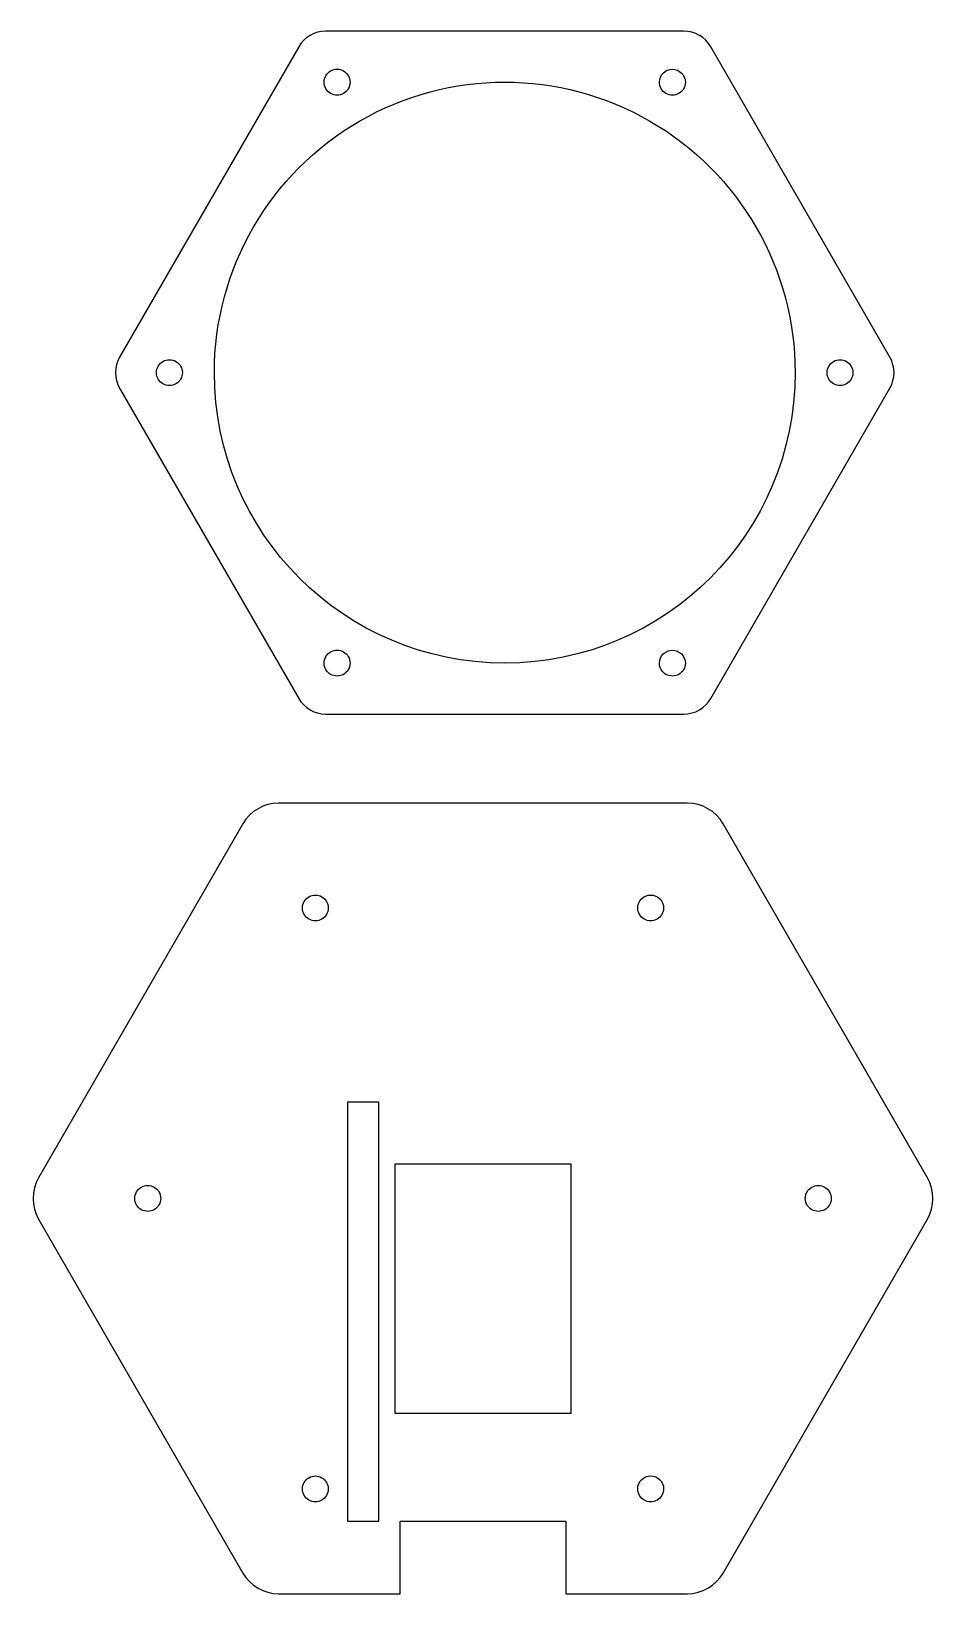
# Model space of a CAD drawing. Extents: x 5 to 967, y 5 to 440.
# Drawn here: x 94.5 to 181.7, y 6.7 to 157.3 of the extents above; entities that cross this region are included whole.
import ezdxf

# ---------------------------------------------------------------- set-up
doc = ezdxf.new("R2010")
doc.units = 0
doc.layers.get('0').update_dxf_attribs({"linetype": 'CONTINUOUS'})

msp = doc.modelspace()

# ---------------------------------------------------------------- linework, layer by layer
at = {"color": 7}
for p, q in [((157.461505, 157.274285), (122.925607, 157.274285)), ((120.327537, 155.774285), (103.059587, 125.865321)), ((177.327534, 125.865321), (160.059585, 155.774285)), ((125.278557, 152.363921), (125.278557, 152.363921)), ((157.608555, 152.363921), (157.608555, 152.363921)), ((109.113557, 124.365321), (109.113557, 124.365321)), ((168.193565, 124.365321), (168.193565, 124.365321)), ((173.773564, 124.365321), (173.773564, 124.365321)), ((160.059585, 92.956357), (177.327534, 122.865321)), ((125.278557, 96.366722), (125.278557, 96.366722)), ((157.608555, 96.366722), (157.608555, 96.366722)), ((122.925607, 91.456357), (157.461505, 91.456357)), ((157.789035, 82.871834), (118.407837, 82.871834)), ((114.943737, 80.871834), (95.253138, 46.766719)), ((180.943734, 46.766719), (161.253135, 80.871834)), ((123.183437, 72.765317), (123.183437, 72.765317)), ((155.513435, 72.765317), (155.513435, 72.765317)), ((128.048436, 54.061601), (125.048437, 54.061601)), ((125.048437, 54.061601), (125.048437, 51.661601)), ((128.048436, 51.661601), (128.048436, 54.061601)), ((125.048437, 51.661601), (125.048437, 48.061601)), ((128.048436, 48.061601), (128.048436, 51.661601)), ((125.048437, 48.061601), (125.048437, 13.661599)), ((128.048436, 13.661599), (128.048436, 48.061601)), ((146.598436, 48.061601), (129.598436, 48.061601)), ((129.598436, 48.061601), (129.598436, 24.061602)), ((146.598436, 24.061602), (146.598436, 48.061601)), ((107.018437, 44.766718), (107.018437, 44.766718)), ((171.678444, 44.766718), (171.678444, 44.766718)), ((161.253135, 8.6616), (180.943734, 42.766719)), ((129.598436, 24.061602), (146.598436, 24.061602)), ((123.183437, 16.768119), (123.183437, 16.768119)), ((155.513435, 16.768119), (155.513435, 16.768119)), ((125.048437, 13.661599), (128.048436, 13.661599)), ((130.098436, 6.6616), (130.098436, 13.661599)), ((130.098436, 13.661599), (146.098436, 13.661599)), ((146.098436, 13.661599), (146.098436, 6.6616)), ((118.407837, 6.6616), (130.098436, 6.6616)), ((146.098436, 6.6616), (157.789035, 6.6616))]:
    msp.add_line(p, q, dxfattribs=at)
for points in [[(122.925607, 157.274285), (121.853812, 157.274283), (120.863434, 156.702486), (120.327537, 155.774285)], [(160.059585, 155.774285), (159.523686, 156.70249), (158.533303, 157.274286), (157.461505, 157.274285)], [(123.403557, 153.446453), (123.790308, 153.669744), (124.266805, 153.669744), (124.653557, 153.446453)], [(122.778557, 152.363921), (122.778557, 152.810503), (123.016805, 153.223162), (123.403557, 153.446453)], [(123.403557, 151.28139), (123.016805, 151.504681), (122.778557, 151.917339), (122.778557, 152.363921)], [(124.653557, 153.446453), (125.040308, 153.223162), (125.278557, 152.810503), (125.278557, 152.363921)], [(125.278557, 152.363921), (125.278557, 151.917339), (125.040308, 151.504681), (124.653557, 151.28139)], [(126.193566, 148.614031), (134.856796, 153.615749), (145.530335, 153.615749), (154.193565, 148.614031)], [(155.108555, 152.363921), (155.108555, 153.054277), (155.668199, 153.613921), (156.358555, 153.613921)], [(155.733555, 151.28139), (155.346804, 151.504681), (155.108555, 151.917339), (155.108555, 152.363921)], [(156.358555, 153.613921), (157.048911, 153.613921), (157.608555, 153.054277), (157.608555, 152.363921)], [(157.608555, 152.363921), (157.608555, 151.917339), (157.370306, 151.504681), (156.983555, 151.28139)], [(124.653557, 151.28139), (124.266805, 151.058099), (123.790308, 151.058099), (123.403557, 151.28139)], [(156.983555, 151.28139), (156.596804, 151.058099), (156.120307, 151.058099), (155.733555, 151.28139)], [(112.193567, 124.365321), (112.193567, 134.368757), (117.530337, 143.612313), (126.193566, 148.614031)], [(154.193565, 148.614031), (162.856795, 143.612313), (168.193565, 134.368757), (168.193565, 124.365321)], [(103.059587, 125.865321), (102.523689, 124.937118), (102.523689, 123.793524), (103.059587, 122.865321)], [(106.613557, 124.365321), (106.613557, 124.811903), (106.851806, 125.224561), (107.238557, 125.447852)], [(107.238557, 125.447852), (107.625309, 125.671143), (108.101806, 125.671143), (108.488557, 125.447852)], [(108.488557, 125.447852), (108.875309, 125.224561), (109.113557, 124.811903), (109.113557, 124.365321)], [(171.273565, 124.365321), (171.273565, 124.811903), (171.511813, 125.224561), (171.898564, 125.447852)], [(171.898564, 125.447852), (172.285316, 125.671143), (172.761813, 125.671143), (173.148564, 125.447852)], [(173.148564, 125.447852), (173.535316, 125.224561), (173.773564, 124.811903), (173.773564, 124.365321)], [(177.327534, 122.865321), (177.863433, 123.793524), (177.863433, 124.937118), (177.327534, 125.865321)], [(107.238557, 123.282789), (106.851806, 123.50608), (106.613557, 123.918739), (106.613557, 124.365321)], [(109.113557, 124.365321), (109.113557, 123.918739), (108.875309, 123.50608), (108.488557, 123.282789)], [(140.193566, 96.365323), (124.729594, 96.365323), (112.193568, 108.901349), (112.193567, 124.365321)], [(168.193565, 124.365321), (168.193564, 108.901349), (155.657538, 96.365323), (140.193566, 96.365323)], [(171.898564, 123.282789), (171.511813, 123.50608), (171.273565, 123.918739), (171.273565, 124.365321)], [(173.773564, 124.365321), (173.773564, 123.918739), (173.535316, 123.50608), (173.148564, 123.282789)], [(103.059587, 122.865321), (103.059587, 122.865321), (120.327537, 92.956357), (120.327537, 92.956357)], [(108.488557, 123.282789), (108.101806, 123.059498), (107.625309, 123.059498), (107.238557, 123.282789)], [(173.148564, 123.282789), (172.761813, 123.059498), (172.285316, 123.059498), (171.898564, 123.282789)], [(122.778557, 96.366722), (122.778557, 96.813304), (123.016805, 97.225963), (123.403557, 97.449253)], [(123.403557, 97.449253), (123.790308, 97.672544), (124.266805, 97.672544), (124.653557, 97.449253)], [(124.653557, 97.449253), (125.040308, 97.225963), (125.278557, 96.813304), (125.278557, 96.366722)], [(155.108555, 96.366722), (155.108555, 97.057078), (155.668199, 97.616722), (156.358555, 97.616722)], [(156.358555, 97.616722), (157.048911, 97.616722), (157.608555, 97.057078), (157.608555, 96.366722)], [(123.403557, 95.28419), (123.016805, 95.507481), (122.778557, 95.92014), (122.778557, 96.366722)], [(124.653557, 95.28419), (124.266805, 95.060899), (123.790308, 95.060899), (123.403557, 95.28419)], [(125.278557, 96.366722), (125.278557, 95.92014), (125.040308, 95.507481), (124.653557, 95.28419)], [(155.733555, 95.28419), (155.346804, 95.507481), (155.108555, 95.92014), (155.108555, 96.366722)], [(156.983555, 95.28419), (156.596804, 95.060899), (156.120307, 95.060899), (155.733555, 95.28419)], [(157.608555, 96.366722), (157.608555, 95.92014), (157.370306, 95.507481), (156.983555, 95.28419)], [(120.327537, 92.956357), (120.863434, 92.028156), (121.853812, 91.456359), (122.925607, 91.456357)], [(157.461505, 91.456357), (158.533303, 91.456356), (159.523686, 92.028153), (160.059585, 92.956357)], [(118.407837, 82.871834), (116.978775, 82.871834), (115.658268, 82.109438), (114.943737, 80.871834)], [(161.253135, 80.871834), (160.538604, 82.109438), (159.218097, 82.871834), (157.789035, 82.871834)], [(120.683437, 72.765317), (120.683437, 73.211899), (120.921685, 73.624558), (121.308437, 73.847849)], [(121.308437, 73.847849), (121.695188, 74.07114), (122.171685, 74.07114), (122.558437, 73.847849)], [(122.558437, 73.847849), (122.945188, 73.624558), (123.183437, 73.211899), (123.183437, 72.765317)], [(153.013435, 72.765317), (153.013435, 73.455673), (153.573079, 74.015317), (154.263435, 74.015317)], [(154.263435, 74.015317), (154.953791, 74.015317), (155.513435, 73.455673), (155.513435, 72.765317)], [(121.308437, 71.682785), (120.921685, 71.906076), (120.683437, 72.318735), (120.683437, 72.765317)], [(123.183437, 72.765317), (123.183437, 72.318735), (122.945188, 71.906076), (122.558437, 71.682785)], [(153.638435, 71.682785), (153.251684, 71.906076), (153.013435, 72.318735), (153.013435, 72.765317)], [(155.513435, 72.765317), (155.513435, 72.318735), (155.275187, 71.906076), (154.888435, 71.682785)], [(122.558437, 71.682785), (122.171685, 71.459494), (121.695188, 71.459494), (121.308437, 71.682785)], [(154.888435, 71.682785), (154.501684, 71.459494), (154.025187, 71.459494), (153.638435, 71.682785)], [(95.253138, 46.766719), (94.538607, 45.529115), (94.538607, 44.004323), (95.253138, 42.766719)], [(180.943734, 42.766719), (181.658265, 44.004323), (181.658265, 45.529115), (180.943734, 46.766719)], [(104.518437, 44.766718), (104.518437, 45.2133), (104.756686, 45.625959), (105.143437, 45.84925)], [(105.143437, 45.84925), (105.530189, 46.072541), (106.006686, 46.072541), (106.393437, 45.84925)], [(106.393437, 45.84925), (106.780189, 45.625959), (107.018437, 45.2133), (107.018437, 44.766718)], [(169.178445, 44.766718), (169.178445, 45.2133), (169.416693, 45.625959), (169.803445, 45.84925)], [(169.803445, 45.84925), (170.190196, 46.072541), (170.666693, 46.072541), (171.053445, 45.84925)], [(171.053445, 45.84925), (171.440196, 45.625959), (171.678444, 45.2133), (171.678444, 44.766718)], [(105.143437, 43.684186), (104.756686, 43.907477), (104.518437, 44.320136), (104.518437, 44.766718)], [(106.393437, 43.684186), (106.006686, 43.460895), (105.530189, 43.460895), (105.143437, 43.684186)], [(107.018437, 44.766718), (107.018437, 44.320136), (106.780189, 43.907477), (106.393437, 43.684186)], [(169.803445, 43.684186), (169.416693, 43.907477), (169.178445, 44.320136), (169.178445, 44.766718)], [(171.053445, 43.684186), (170.666693, 43.460895), (170.190196, 43.460895), (169.803445, 43.684186)], [(171.678444, 44.766718), (171.678444, 44.320136), (171.440196, 43.907477), (171.053445, 43.684186)], [(95.253138, 42.766719), (95.253138, 42.766719), (114.943737, 8.6616), (114.943737, 8.6616)], [(121.308437, 17.850651), (121.695188, 18.073942), (122.171685, 18.073942), (122.558437, 17.850651)], [(120.683437, 16.768119), (120.683437, 17.214701), (120.921685, 17.62736), (121.308437, 17.850651)], [(121.308437, 15.685588), (120.921685, 15.908879), (120.683437, 16.321537), (120.683437, 16.768119)], [(122.558437, 17.850651), (122.945188, 17.62736), (123.183437, 17.214701), (123.183437, 16.768119)], [(123.183437, 16.768119), (123.183437, 16.321537), (122.945188, 15.908879), (122.558437, 15.685588)], [(153.013435, 16.768119), (153.013435, 17.458475), (153.573079, 18.018119), (154.263435, 18.018119)], [(153.638435, 15.685588), (153.251684, 15.908879), (153.013435, 16.321537), (153.013435, 16.768119)], [(154.263435, 18.018119), (154.953791, 18.018119), (155.513435, 17.458475), (155.513435, 16.768119)], [(155.513435, 16.768119), (155.513435, 16.321537), (155.275187, 15.908879), (154.888435, 15.685588)], [(122.558437, 15.685588), (122.171685, 15.462297), (121.695188, 15.462297), (121.308437, 15.685588)], [(154.888435, 15.685588), (154.501684, 15.462297), (154.025187, 15.462297), (153.638435, 15.685588)], [(114.943737, 8.6616), (115.658268, 7.423996), (116.978775, 6.6616), (118.407837, 6.6616)], [(157.789035, 6.6616), (159.218097, 6.6616), (160.538604, 7.423996), (161.253135, 8.6616)]]:
    msp.add_open_spline(points, degree=3, dxfattribs=at)

doc.saveas('drawing.dxf')
